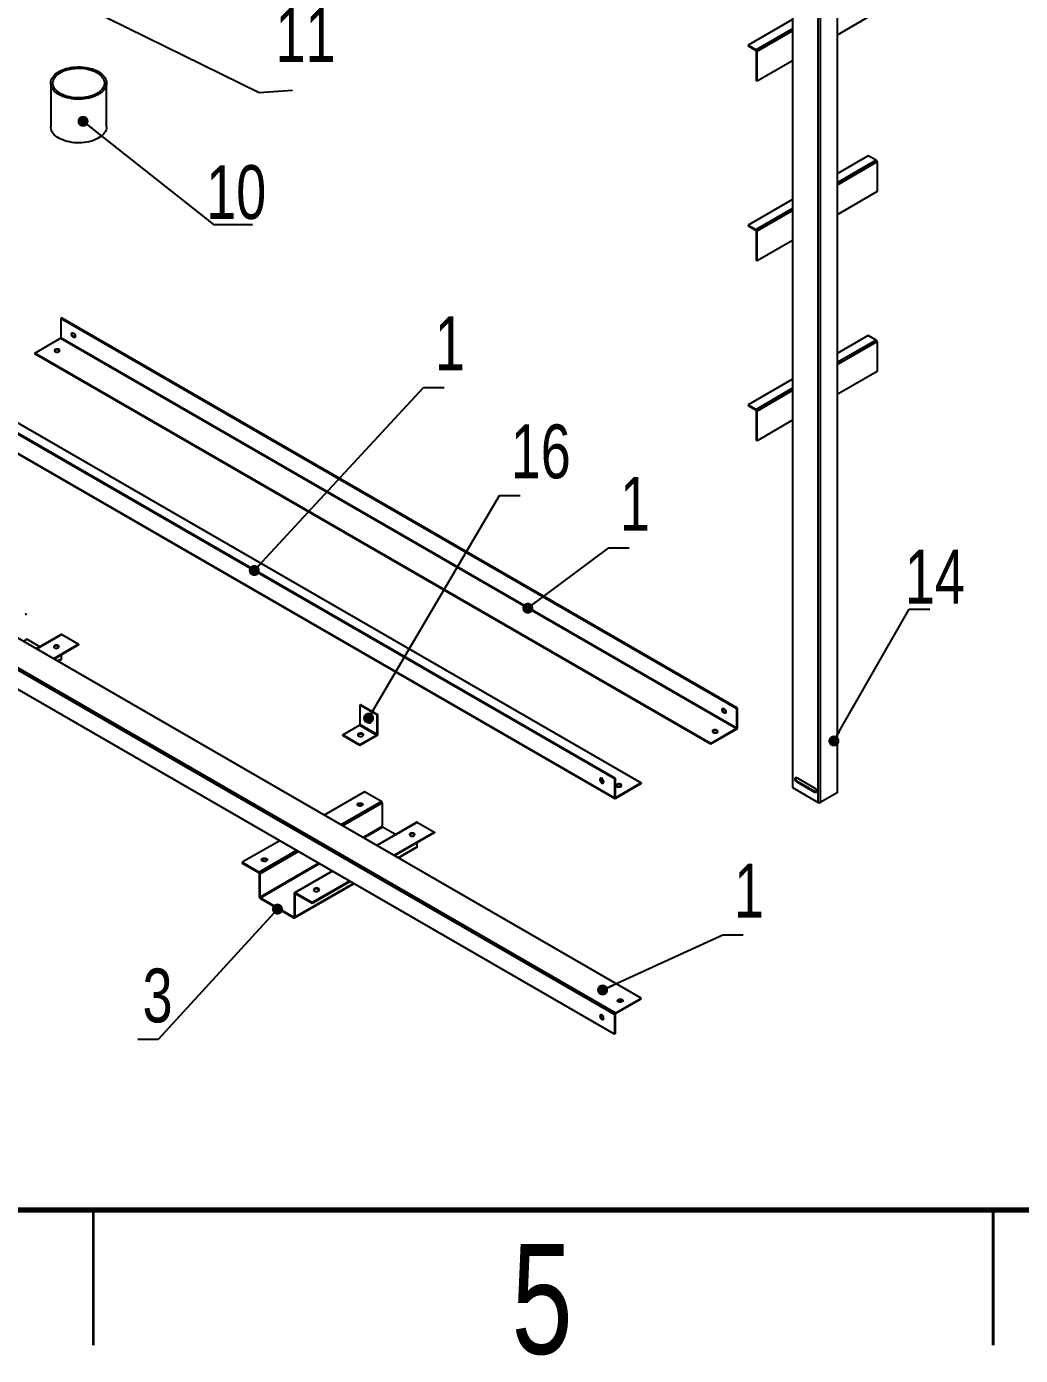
# Model space of a CAD drawing. Header units: millimetres. Extents: x 1982 to 4155, y 618 to 1642.
# Drawn here: x 2170.4 to 2238.1, y 617.8 to 708.3 of the extents above; entities that cross this region are included whole.
import ezdxf

# ---------------------------------------------------------------- set-up
doc = ezdxf.new("R2010")
doc.units = ezdxf.units.MM
doc.styles.add('SLDTEXTSTYLE0', font='TXT', dxfattribs={"width": 0.75})
doc.dimstyles.new('SLDDIMSTYLE0', dxfattribs={"dimscale": 1.5, "dimtxt": 2.116667, "dimasz": 1.5, "dimexe": 0, "dimexo": 0.0625, "dimgap": 0.529167, "dimtad": 1, "dimdec": 0, "dimlfac": 35, "dimrnd": 1e-09, "dimzin": 12, "dimdsep": 46, "dimtxsty": 'SLDTEXTSTYLE0', "dimcen": 0.09, "dimadec": 0, "dimazin": 3, "dimtfac": 1, "dimtdec": 0, "dimtofl": 0, "dimtmove": 0, "dimatfit": 3, "dimfxl": 1, "dimfrac": 2, "dimtolj": 1, "dimtzin": 12, "dimarcsym": 0})

msp = doc.modelspace()

# ---------------------------------------------------------------- linework, layer by layer
at = {"color": 7, "linetype": 'Continuous', "lineweight": 25}
for p, q in [((2222.58, 716.76), (2222.58, 656.464)), ((2225.611, 716.41), (2225.611, 656.115)), ((2224.331, 655.454), (2224.331, 715.75)), ((2224.466, 715.75), (2224.466, 655.454)), ((2228.347, 709.318), (2225.611, 707.739)), ((2222.58, 708.789), (2219.558, 707.044)), ((2222.58, 708.167), (2220.097, 706.734)), ((2222.58, 708.011), (2220.164, 706.616)), ((2219.558, 707.044), (2220.097, 706.734)), ((2219.558, 707.044), (2219.558, 706.992)), ((2219.558, 706.992), (2220.097, 706.681)), ((2220.097, 706.681), (2220.097, 706.734)), ((2220.119, 706.642), (2220.164, 706.616)), ((2220.119, 704.621), (2220.119, 706.642)), ((2220.164, 704.595), (2220.164, 706.616)), ((2222.58, 705.989), (2220.164, 704.595)), ((2172.025, 704.467), (2172.025, 701.493)), ((2175.839, 701.493), (2175.839, 704.467)), ((2220.164, 704.595), (2220.119, 704.621)), ((2227.741, 699.52), (2225.611, 698.29)), ((2228.279, 699.209), (2225.611, 697.669)), ((2228.347, 699.092), (2225.611, 697.512)), ((2228.279, 699.209), (2227.741, 699.52)), ((2228.347, 699.092), (2228.347, 697.07)), ((2222.58, 696.541), (2219.558, 694.796)), ((2228.347, 697.07), (2225.611, 695.491)), ((2222.58, 695.919), (2220.097, 694.485)), ((2222.58, 695.763), (2220.164, 694.368)), ((2219.558, 694.796), (2220.097, 694.485)), ((2219.558, 694.796), (2219.558, 694.744)), ((2219.558, 694.744), (2220.097, 694.433)), ((2220.097, 694.433), (2220.097, 694.485)), ((2220.119, 694.394), (2220.164, 694.368)), ((2220.119, 692.373), (2220.119, 694.394)), ((2220.164, 692.347), (2220.164, 694.368)), ((2222.58, 693.741), (2220.164, 692.347)), ((2220.164, 692.347), (2220.119, 692.373)), ((2172.761, 688.462), (2172.715, 688.436)), ((2218.778, 661.844), (2172.715, 688.436)), ((2172.715, 688.436), (2172.715, 687.114)), ((2218.824, 661.871), (2172.761, 688.462)), ((2227.741, 687.272), (2225.611, 686.042)), ((2228.279, 686.961), (2227.741, 687.272)), ((2170.942, 686.065), (2172.693, 687.076)), ((2172.693, 687.076), (2218.756, 660.484)), ((2218.778, 660.523), (2172.715, 687.114)), ((2228.279, 686.961), (2225.611, 685.421)), ((2228.347, 686.843), (2225.611, 685.264)), ((2228.347, 686.843), (2228.347, 684.822)), ((2217.005, 659.474), (2170.942, 686.065)), ((2170.942, 686.065), (2170.942, 686.013)), ((2217.005, 659.421), (2170.942, 686.013)), ((2228.347, 684.822), (2225.611, 683.243)), ((2222.58, 684.293), (2219.558, 682.548)), ((2222.58, 683.671), (2220.097, 682.237)), ((2222.58, 683.515), (2220.164, 682.12)), ((2167.249, 682.022), (2210.444, 657.086)), ((2167.295, 682.048), (2210.49, 657.112)), ((2219.558, 682.548), (2220.097, 682.237)), ((2219.558, 682.548), (2219.558, 682.496)), ((2219.558, 682.496), (2220.097, 682.185)), ((2220.097, 682.185), (2220.097, 682.237)), ((2220.119, 682.146), (2220.164, 682.12)), ((2220.119, 680.125), (2220.119, 682.146)), ((2220.164, 680.099), (2220.164, 682.12)), ((2169.185, 681.656), (2212.263, 656.788)), ((2222.58, 681.493), (2220.164, 680.099)), ((2167.249, 680.7), (2210.444, 655.764)), ((2167.249, 680.668), (2210.464, 655.72)), ((2220.164, 680.099), (2220.119, 680.125)), ((2212.263, 642.128), (2166.2, 668.719)), ((2210.444, 641), (2164.381, 667.591)), ((2164.449, 667.709), (2210.512, 641.117)), ((2170.158, 666.434), (2170.404, 666.576)), ((2171.285, 666.068), (2170.404, 666.576)), ((2172.735, 666.905), (2171.039, 665.926)), ((2172.783, 666.9), (2171.067, 665.909)), ((2172.783, 666.9), (2173.927, 666.24)), ((2210.444, 639.678), (2164.381, 666.27)), ((2173.927, 666.24), (2172.211, 665.249)), ((2173.927, 666.187), (2172.257, 665.223)), ((2172.761, 665.242), (2172.761, 665.514)), ((2173.927, 666.24), (2173.927, 666.187)), ((2172.761, 665.242), (2172.492, 665.087)), ((2172.52, 665.07), (2172.741, 665.198)), ((2193.148, 662.105), (2193.102, 662.078)), ((2193.102, 662.078), (2193.102, 660.757)), ((2194.267, 661.406), (2193.102, 662.078)), ((2194.313, 661.432), (2193.148, 662.105)), ((2218.824, 661.871), (2218.778, 661.844)), ((2218.778, 660.523), (2218.778, 661.844)), ((2218.824, 660.549), (2218.824, 661.871)), ((2194.313, 661.432), (2194.267, 661.406)), ((2194.267, 660.084), (2194.267, 661.406)), ((2194.313, 660.111), (2194.313, 661.432)), ((2191.936, 660.058), (2193.08, 660.718)), ((2193.1, 659.385), (2191.936, 660.058)), ((2191.936, 660.005), (2191.936, 660.058)), ((2193.1, 659.333), (2191.936, 660.005)), ((2193.08, 660.718), (2194.245, 660.046)), ((2194.245, 660.046), (2193.1, 659.385)), ((2194.267, 660.084), (2193.102, 660.757)), ((2194.245, 660.046), (2194.245, 659.993)), ((2194.267, 660.084), (2194.313, 660.111)), ((2218.756, 660.484), (2217.005, 659.474)), ((2218.756, 660.432), (2217.005, 659.421)), ((2218.756, 660.484), (2218.756, 660.432)), ((2218.778, 660.523), (2218.824, 660.549)), ((2194.245, 659.993), (2193.1, 659.333)), ((2193.1, 659.333), (2193.1, 659.385)), ((2217.005, 659.474), (2217.005, 659.421)), ((2210.444, 657.086), (2210.49, 657.112)), ((2210.444, 657.086), (2210.444, 655.764)), ((2210.49, 657.112), (2210.49, 655.791)), ((2212.263, 656.788), (2210.512, 655.778)), ((2212.263, 656.736), (2210.512, 655.725)), ((2212.263, 656.788), (2212.263, 656.736)), ((2222.58, 656.464), (2224.331, 655.454)), ((2222.883, 657.138), (2224.096, 656.438)), ((2222.929, 656.867), (2222.883, 656.841)), ((2224.096, 656.141), (2222.883, 656.841)), ((2224.141, 656.167), (2222.929, 656.867)), ((2193.413, 656.186), (2190.661, 654.598)), ((2194.558, 655.526), (2191.806, 653.937)), ((2194.558, 655.526), (2193.413, 656.186)), ((2210.49, 655.791), (2210.444, 655.764)), ((2210.512, 655.778), (2210.49, 655.791)), ((2210.512, 655.778), (2210.512, 655.725)), ((2224.141, 656.167), (2224.096, 656.141)), ((2225.611, 656.115), (2224.466, 655.454)), ((2194.625, 655.408), (2191.941, 653.859)), ((2194.625, 655.408), (2194.625, 653.815)), ((2194.625, 653.815), (2193.321, 653.062)), ((2193.366, 653.036), (2194.648, 653.776)), ((2196.979, 654.105), (2194.247, 652.528)), ((2197.027, 654.1), (2194.275, 652.512)), ((2195.529, 653.268), (2194.648, 653.776)), ((2197.027, 654.1), (2198.171, 653.44)), ((2187.631, 652.848), (2185.079, 651.375)), ((2198.171, 653.44), (2195.419, 651.851)), ((2198.171, 653.387), (2195.465, 651.825)), ((2198.171, 653.44), (2198.171, 653.387)), ((2188.775, 652.187), (2186.224, 650.715)), ((2188.911, 652.109), (2186.292, 650.597)), ((2197.004, 652.442), (2195.7, 651.689)), ((2195.728, 651.673), (2196.984, 652.398)), ((2197.004, 652.442), (2197.004, 652.714)), ((2185.079, 651.375), (2186.224, 650.715)), ((2185.079, 651.375), (2185.079, 651.323)), ((2185.079, 651.323), (2186.224, 650.662)), ((2190.291, 651.313), (2186.292, 649.004)), ((2186.314, 648.965), (2190.335, 651.287)), ((2186.224, 650.662), (2186.224, 650.715)), ((2186.246, 650.623), (2186.292, 650.597)), ((2186.246, 649.03), (2186.246, 650.623)), ((2186.292, 649.004), (2186.292, 650.597)), ((2191.216, 650.778), (2188.645, 649.294)), ((2191.244, 650.762), (2188.693, 649.289)), ((2192.389, 650.101), (2189.837, 648.629)), ((2192.434, 650.075), (2189.837, 648.576)), ((2188.671, 649.224), (2188.625, 649.25)), ((2188.625, 649.25), (2188.625, 647.657)), ((2188.651, 647.587), (2192.698, 649.923)), ((2192.67, 649.939), (2188.671, 647.631)), ((2188.671, 649.224), (2188.693, 649.237)), ((2188.671, 649.224), (2188.671, 647.631)), ((2189.837, 648.629), (2188.693, 649.289)), ((2188.693, 649.237), (2188.693, 649.289)), ((2189.837, 648.576), (2188.693, 649.237)), ((2186.292, 649.004), (2186.246, 649.03)), ((2186.314, 648.965), (2186.314, 648.913)), ((2186.314, 648.965), (2188.603, 647.644)), ((2186.314, 648.913), (2188.603, 647.592)), ((2189.837, 648.629), (2189.837, 648.576)), ((2188.625, 647.657), (2188.603, 647.644)), ((2188.603, 647.644), (2188.603, 647.592)), ((2188.625, 647.657), (2188.671, 647.631)), ((2210.512, 641.117), (2212.263, 642.128)), ((2210.512, 641.065), (2212.263, 642.075)), ((2212.263, 642.075), (2212.263, 642.128)), ((2210.49, 641.026), (2210.444, 641)), ((2210.444, 641), (2210.444, 639.678)), ((2210.49, 641.026), (2210.49, 639.704)), ((2210.512, 641.065), (2210.512, 641.117)), ((2210.444, 639.678), (2210.49, 639.704))]:
    msp.add_line(p, q, dxfattribs=at)
at = {"color": 7, "linetype": 'Continuous', "lineweight": 70}
msp.add_line((2481.562, 627.678), (1990.94, 627.678), dxfattribs=at)
at = {"color": 7, "linetype": 'Continuous', "lineweight": 35}
for p, q in [((2174.923, 627.678), (2174.923, 618.478)), ((2236.251, 618.478), (2236.251, 627.678)), ((2236.251, 627.678), (2236.251, 618.478))]:
    msp.add_line(p, q, dxfattribs=at)
at = {"color": 7, "linetype": 'Continuous', "lineweight": 25, "flags": 128}
for points in [[(2175.28, 705.246), (2175.396, 705.173), (2175.499, 705.094), (2175.59, 705.011), (2175.668, 704.923), (2175.732, 704.831), (2175.781, 704.736), (2175.815, 704.64), (2175.834, 704.541), (2175.838, 704.443), (2175.827, 704.344), (2175.8, 704.246), (2175.758, 704.151), (2175.702, 704.057), (2175.631, 703.967), (2175.546, 703.882), (2175.449, 703.8), (2175.339, 703.725), (2175.218, 703.655), (2175.087, 703.591), (2174.946, 703.535), (2174.797, 703.486), (2174.642, 703.445), (2174.48, 703.413), (2174.314, 703.389), (2174.145, 703.373), (2173.974, 703.367), (2173.803, 703.369), (2173.633, 703.38), (2173.466, 703.4), (2173.302, 703.428), (2173.143, 703.465), (2172.99, 703.51), (2172.846, 703.562), (2172.709, 703.622), (2172.583, 703.689), (2172.468, 703.762), (2172.364, 703.84), (2172.273, 703.924), (2172.195, 704.012), (2172.132, 704.104), (2172.082, 704.198), (2172.048, 704.295), (2172.029, 704.393), (2172.025, 704.492), (2172.037, 704.591), (2172.063, 704.688), (2172.105, 704.784), (2172.162, 704.877), (2172.232, 704.967), (2172.317, 705.053), (2172.414, 705.134), (2172.524, 705.21), (2172.645, 705.28), (2172.776, 705.343), (2172.917, 705.4), (2173.066, 705.448), (2173.222, 705.489), (2173.383, 705.522), (2173.549, 705.546), (2173.718, 705.561), (2173.889, 705.568), (2174.06, 705.566), (2174.23, 705.555), (2174.398, 705.535), (2174.562, 705.506), (2174.72, 705.47), (2174.873, 705.425), (2175.018, 705.372), (2175.154, 705.312), (2175.28, 705.246)], [(2175.174, 705.185), (2175.285, 705.114), (2175.384, 705.038), (2175.47, 704.957), (2175.543, 704.872), (2175.602, 704.783), (2175.645, 704.691), (2175.674, 704.598), (2175.688, 704.503), (2175.686, 704.408), (2175.668, 704.313), (2175.636, 704.22), (2175.588, 704.129), (2175.526, 704.041), (2175.45, 703.957), (2175.36, 703.877), (2175.258, 703.802), (2175.145, 703.733), (2175.02, 703.671), (2174.886, 703.616), (2174.744, 703.568), (2174.595, 703.528), (2174.439, 703.496), (2174.28, 703.473), (2174.117, 703.459), (2173.952, 703.453), (2173.788, 703.456), (2173.624, 703.469), (2173.464, 703.49), (2173.307, 703.519), (2173.156, 703.557), (2173.012, 703.603), (2172.876, 703.657), (2172.749, 703.717), (2172.632, 703.784), (2172.527, 703.858), (2172.435, 703.936), (2172.355, 704.02), (2172.289, 704.107), (2172.238, 704.197), (2172.202, 704.29), (2172.18, 704.384), (2172.175, 704.479), (2172.184, 704.574), (2172.209, 704.668), (2172.249, 704.76), (2172.304, 704.85), (2172.374, 704.936), (2172.457, 705.018), (2172.552, 705.096), (2172.66, 705.168), (2172.78, 705.233), (2172.909, 705.292), (2173.047, 705.344), (2173.193, 705.388), (2173.346, 705.424), (2173.503, 705.451), (2173.665, 705.47), (2173.829, 705.48), (2173.993, 705.481), (2174.158, 705.473), (2174.32, 705.457), (2174.479, 705.431), (2174.633, 705.398), (2174.78, 705.356), (2174.921, 705.306), (2175.052, 705.249), (2175.174, 705.185)], [(2175.839, 701.493), (2175.838, 701.468), (2175.827, 701.37), (2175.8, 701.272), (2175.758, 701.176), (2175.702, 701.083), (2175.631, 700.993), (2175.546, 700.907), (2175.449, 700.826), (2175.339, 700.75), (2175.218, 700.68), (2175.087, 700.617), (2174.946, 700.561), (2174.797, 700.512), (2174.642, 700.471), (2174.48, 700.438), (2174.314, 700.414), (2174.145, 700.399), (2173.974, 700.392), (2173.803, 700.394), (2173.633, 700.405), (2173.466, 700.425), (2173.302, 700.454), (2173.143, 700.49), (2172.99, 700.535), (2172.846, 700.588), (2172.709, 700.648), (2172.583, 700.714), (2172.468, 700.787), (2172.364, 700.866), (2172.273, 700.949), (2172.195, 701.037), (2172.132, 701.129), (2172.082, 701.224), (2172.048, 701.321), (2172.029, 701.419), (2172.025, 701.493)], [(2173.579, 687.439), (2173.617, 687.41), (2173.651, 687.371), (2173.68, 687.324), (2173.699, 687.275), (2173.707, 687.227), (2173.704, 687.184), (2173.69, 687.151), (2173.666, 687.13), (2173.635, 687.124), (2173.598, 687.132), (2173.56, 687.154), (2173.523, 687.188), (2173.491, 687.231), (2173.467, 687.28), (2173.453, 687.329), (2173.45, 687.375), (2173.459, 687.413), (2173.478, 687.441), (2173.506, 687.455), (2173.541, 687.454), (2173.579, 687.439)], [(2173.69, 687.15), (2173.68, 687.15), (2173.644, 687.158), (2173.605, 687.18), (2173.568, 687.214), (2173.537, 687.258), (2173.513, 687.306), (2173.499, 687.356), (2173.496, 687.401), (2173.504, 687.44), (2173.513, 687.456)], [(2172.586, 686.166), (2172.619, 686.191), (2172.637, 686.221), (2172.639, 686.252), (2172.625, 686.282), (2172.596, 686.309), (2172.555, 686.329), (2172.505, 686.342), (2172.451, 686.345), (2172.397, 686.339), (2172.349, 686.325), (2172.311, 686.303), (2172.286, 686.275), (2172.276, 686.244), (2172.282, 686.213), (2172.303, 686.184), (2172.339, 686.16), (2172.385, 686.144), (2172.437, 686.136), (2172.491, 686.137), (2172.543, 686.147), (2172.586, 686.166)], [(2172.634, 686.214), (2172.625, 686.23), (2172.596, 686.256), (2172.555, 686.277), (2172.505, 686.289), (2172.451, 686.293), (2172.397, 686.287), (2172.349, 686.272), (2172.311, 686.25), (2172.286, 686.222), (2172.281, 686.214)], [(2172.283, 666.139), (2172.251, 666.114), (2172.233, 666.084), (2172.231, 666.053), (2172.245, 666.023), (2172.274, 665.996), (2172.315, 665.976), (2172.365, 665.963), (2172.419, 665.96), (2172.472, 665.965), (2172.52, 665.98), (2172.559, 666.002), (2172.584, 666.03), (2172.594, 666.061), (2172.588, 666.092), (2172.566, 666.121), (2172.531, 666.144), (2172.485, 666.161), (2172.433, 666.169), (2172.378, 666.168), (2172.327, 666.158), (2172.283, 666.139)], [(2172.283, 666.087), (2172.251, 666.061), (2172.236, 666.038)], [(2172.589, 666.038), (2172.588, 666.039), (2172.566, 666.068), (2172.531, 666.092), (2172.485, 666.109), (2172.433, 666.117), (2172.378, 666.116), (2172.327, 666.105), (2172.283, 666.087)], [(2172.761, 665.242), (2172.759, 665.227), (2172.755, 665.215), (2172.749, 665.205), (2172.741, 665.198), (2172.741, 665.198)], [(2217.914, 661.844), (2217.952, 661.816), (2217.987, 661.776), (2218.015, 661.73), (2218.034, 661.681), (2218.043, 661.632), (2218.04, 661.59), (2218.026, 661.557), (2218.002, 661.536), (2217.97, 661.529), (2217.934, 661.537), (2217.895, 661.559), (2217.859, 661.594), (2217.827, 661.637), (2217.803, 661.686), (2217.789, 661.735), (2217.786, 661.781), (2217.795, 661.819), (2217.814, 661.846), (2217.842, 661.86), (2217.877, 661.86), (2217.914, 661.844)], [(2218.025, 661.556), (2218.016, 661.555), (2217.979, 661.564), (2217.941, 661.586), (2217.904, 661.62), (2217.872, 661.663), (2217.848, 661.712), (2217.834, 661.761), (2217.831, 661.807), (2217.84, 661.845), (2217.849, 661.861)], [(2193.572, 661.107), (2193.578, 661.149), (2193.594, 661.18), (2193.619, 661.199), (2193.652, 661.205), (2193.689, 661.196), (2193.728, 661.173), (2193.765, 661.139), (2193.798, 661.096), (2193.823, 661.048), (2193.839, 660.997), (2193.845, 660.95), (2193.839, 660.909), (2193.823, 660.877), (2193.798, 660.858), (2193.765, 660.853), (2193.728, 660.862), (2193.689, 660.884), (2193.652, 660.918), (2193.619, 660.961), (2193.594, 661.01), (2193.578, 661.06), (2193.572, 661.107)], [(2193.637, 661.204), (2193.623, 661.175), (2193.617, 661.134), (2193.623, 661.086), (2193.639, 661.036), (2193.665, 660.987), (2193.697, 660.944), (2193.734, 660.91), (2193.773, 660.888), (2193.811, 660.879), (2193.825, 660.879)], [(2193.011, 659.979), (2193.055, 659.96), (2193.107, 659.949), (2193.162, 659.947), (2193.215, 659.953), (2193.263, 659.968), (2193.302, 659.991), (2193.328, 660.019), (2193.34, 660.05), (2193.336, 660.081), (2193.317, 660.111), (2193.284, 660.136), (2193.24, 660.155), (2193.189, 660.166), (2193.134, 660.169), (2193.08, 660.162), (2193.032, 660.147), (2192.993, 660.124), (2192.967, 660.097), (2192.955, 660.066), (2192.959, 660.034), (2192.979, 660.004), (2193.011, 659.979)], [(2193.335, 660.031), (2193.317, 660.058), (2193.284, 660.084), (2193.24, 660.103), (2193.189, 660.114), (2193.134, 660.116), (2193.08, 660.109), (2193.032, 660.094), (2192.993, 660.072), (2192.967, 660.044), (2192.96, 660.031)], [(2217.437, 660.221), (2217.469, 660.247), (2217.487, 660.276), (2217.489, 660.308), (2217.475, 660.338), (2217.446, 660.364), (2217.405, 660.385), (2217.356, 660.397), (2217.302, 660.401), (2217.248, 660.395), (2217.2, 660.38), (2217.162, 660.358), (2217.136, 660.331), (2217.126, 660.3), (2217.132, 660.269), (2217.154, 660.24), (2217.19, 660.216), (2217.236, 660.199), (2217.288, 660.191), (2217.342, 660.192), (2217.393, 660.203), (2217.437, 660.221)], [(2217.485, 660.27), (2217.475, 660.285), (2217.446, 660.312), (2217.405, 660.332), (2217.356, 660.345), (2217.302, 660.348), (2217.248, 660.343), (2217.2, 660.328), (2217.162, 660.306), (2217.136, 660.278), (2217.132, 660.27)], [(2209.581, 657.086), (2209.543, 657.101), (2209.508, 657.102), (2209.48, 657.088), (2209.461, 657.061), (2209.452, 657.022), (2209.455, 656.976), (2209.469, 656.927), (2209.493, 656.879), (2209.525, 656.835), (2209.562, 656.801), (2209.6, 656.779), (2209.637, 656.771), (2209.668, 656.777), (2209.692, 656.798), (2209.706, 656.831), (2209.709, 656.874), (2209.701, 656.922), (2209.681, 656.972), (2209.653, 657.018), (2209.619, 657.057), (2209.581, 657.086)], [(2209.515, 657.103), (2209.506, 657.087), (2209.498, 657.048), (2209.501, 657.003), (2209.515, 656.953), (2209.539, 656.905), (2209.57, 656.861), (2209.607, 656.827), (2209.645, 656.805), (2209.682, 656.797), (2209.692, 656.797)], [(2210.619, 656.688), (2210.586, 656.662), (2210.568, 656.633), (2210.566, 656.601), (2210.58, 656.571), (2210.609, 656.545), (2210.651, 656.524), (2210.7, 656.512), (2210.754, 656.508), (2210.808, 656.514), (2210.856, 656.529), (2210.894, 656.551), (2210.919, 656.579), (2210.929, 656.609), (2210.923, 656.64), (2210.902, 656.669), (2210.866, 656.693), (2210.82, 656.71), (2210.768, 656.718), (2210.714, 656.717), (2210.662, 656.706), (2210.619, 656.688)], [(2210.619, 656.635), (2210.586, 656.61), (2210.571, 656.587)], [(2210.924, 656.587), (2210.923, 656.588), (2210.902, 656.617), (2210.866, 656.64), (2210.82, 656.657), (2210.768, 656.665), (2210.714, 656.664), (2210.662, 656.654), (2210.619, 656.635)], [(2222.883, 656.841), (2222.844, 656.871), (2222.808, 656.913), (2222.779, 656.962), (2222.761, 657.014), (2222.755, 657.064), (2222.761, 657.106), (2222.779, 657.137), (2222.808, 657.153), (2222.844, 657.154), (2222.883, 657.138)], [(2222.929, 656.867), (2222.889, 656.897), (2222.853, 656.939), (2222.825, 656.988), (2222.806, 657.04), (2222.8, 657.09), (2222.806, 657.132), (2222.818, 657.155)], [(2224.096, 656.438), (2224.135, 656.408), (2224.171, 656.366), (2224.2, 656.317), (2224.218, 656.265), (2224.224, 656.215), (2224.218, 656.173), (2224.2, 656.142), (2224.171, 656.126), (2224.135, 656.125), (2224.096, 656.141)], [(2224.206, 656.15), (2224.181, 656.151), (2224.141, 656.167)], [(2193.239, 655.237), (2193.195, 655.219), (2193.144, 655.208), (2193.09, 655.207), (2193.037, 655.215), (2192.991, 655.232), (2192.956, 655.256), (2192.934, 655.284), (2192.928, 655.315), (2192.938, 655.346), (2192.964, 655.374), (2193.002, 655.396), (2193.05, 655.411), (2193.103, 655.417), (2193.157, 655.413), (2193.207, 655.401), (2193.248, 655.38), (2193.277, 655.354), (2193.291, 655.323), (2193.289, 655.292), (2193.271, 655.262), (2193.239, 655.237)], [(2192.934, 655.285), (2192.938, 655.294), (2192.964, 655.321), (2193.002, 655.344), (2193.05, 655.358), (2193.103, 655.364), (2193.157, 655.361), (2193.207, 655.348), (2193.248, 655.328), (2193.277, 655.301), (2193.287, 655.285)], [(2196.527, 653.339), (2196.495, 653.314), (2196.477, 653.284), (2196.475, 653.253), (2196.489, 653.223), (2196.518, 653.196), (2196.559, 653.176), (2196.609, 653.163), (2196.663, 653.16), (2196.716, 653.165), (2196.764, 653.18), (2196.802, 653.202), (2196.828, 653.23), (2196.838, 653.261), (2196.832, 653.292), (2196.81, 653.321), (2196.775, 653.344), (2196.729, 653.361), (2196.676, 653.369), (2196.622, 653.368), (2196.571, 653.358), (2196.527, 653.339)], [(2196.527, 653.286), (2196.495, 653.261), (2196.479, 653.238)], [(2196.832, 653.238), (2196.832, 653.239), (2196.81, 653.268), (2196.775, 653.292), (2196.729, 653.309), (2196.676, 653.317), (2196.622, 653.315), (2196.571, 653.305), (2196.527, 653.286)], [(2186.732, 651.471), (2186.688, 651.452), (2186.636, 651.441), (2186.581, 651.438), (2186.527, 651.445), (2186.478, 651.46), (2186.439, 651.483), (2186.413, 651.511), (2186.401, 651.542), (2186.405, 651.574), (2186.424, 651.604), (2186.457, 651.629), (2186.502, 651.649), (2186.553, 651.66), (2186.609, 651.662), (2186.663, 651.655), (2186.711, 651.64), (2186.75, 651.617), (2186.777, 651.589), (2186.788, 651.558), (2186.785, 651.526), (2186.765, 651.496), (2186.732, 651.471)], [(2186.406, 651.524), (2186.424, 651.551), (2186.457, 651.577), (2186.502, 651.596), (2186.553, 651.607), (2186.609, 651.61), (2186.663, 651.603), (2186.711, 651.587), (2186.75, 651.565), (2186.777, 651.537), (2186.784, 651.524)], [(2190.002, 649.583), (2189.968, 649.558), (2189.949, 649.527), (2189.945, 649.495), (2189.956, 649.464), (2189.983, 649.435), (2190.023, 649.413), (2190.072, 649.397), (2190.126, 649.39), (2190.182, 649.393), (2190.234, 649.404), (2190.279, 649.423), (2190.313, 649.449), (2190.332, 649.479), (2190.336, 649.511), (2190.324, 649.543), (2190.297, 649.571), (2190.258, 649.594), (2190.209, 649.609), (2190.154, 649.616), (2190.099, 649.614), (2190.046, 649.603), (2190.002, 649.583)], [(2190.002, 649.531), (2189.968, 649.505), (2189.949, 649.477)], [(2190.331, 649.477), (2190.324, 649.49), (2190.297, 649.519), (2190.258, 649.542), (2190.209, 649.557), (2190.154, 649.564), (2190.099, 649.562), (2190.046, 649.55), (2190.002, 649.531)], [(2210.967, 641.878), (2210.923, 641.86), (2210.872, 641.849), (2210.818, 641.848), (2210.766, 641.856), (2210.72, 641.873), (2210.684, 641.897), (2210.662, 641.925), (2210.656, 641.957), (2210.666, 641.987), (2210.692, 642.015), (2210.73, 642.037), (2210.778, 642.052), (2210.832, 642.058), (2210.885, 642.054), (2210.935, 642.042), (2210.976, 642.021), (2211.005, 641.995), (2211.019, 641.964), (2211.017, 641.933), (2210.999, 641.903), (2210.967, 641.878)], [(2210.662, 641.926), (2210.666, 641.935), (2210.692, 641.963), (2210.73, 641.985), (2210.778, 641.999), (2210.832, 642.005), (2210.885, 642.002), (2210.935, 641.989), (2210.976, 641.969), (2211.005, 641.942), (2211.015, 641.926)], [(2209.581, 640.675), (2209.619, 640.66), (2209.653, 640.659), (2209.681, 640.673), (2209.701, 640.701), (2209.709, 640.739), (2209.706, 640.785), (2209.692, 640.834), (2209.668, 640.883), (2209.637, 640.926), (2209.6, 640.96), (2209.562, 640.982), (2209.525, 640.99), (2209.493, 640.984), (2209.469, 640.963), (2209.455, 640.93), (2209.452, 640.887), (2209.461, 640.839), (2209.48, 640.79), (2209.508, 640.743), (2209.543, 640.704), (2209.581, 640.675)], [(2209.515, 640.99), (2209.515, 640.989), (2209.501, 640.956), (2209.498, 640.913), (2209.506, 640.865), (2209.525, 640.816), (2209.554, 640.769), (2209.588, 640.73), (2209.626, 640.702)], [(2209.626, 640.702), (2209.664, 640.686), (2209.692, 640.684)]]:
    msp.add_lwpolyline(points, dxfattribs=at)
at = {"color": 7, "linetype": 'Continuous', "lineweight": 25}
for centre, radius, start, end in [((2220.017, 706.609), 0.147, 2.60008, 57.3964), ((2220.07, 706.64), 0.0486, 2.62745, 57.37724), ((2228.2, 699.085), 0.147, 2.59995, 57.39675), ((2220.017, 694.361), 0.147, 2.59995, 57.39675), ((2220.07, 694.392), 0.0485, 2.62742, 57.37794), ((2172.667, 687.117), 0.0485, 302.60322, 357.39678), ((2228.2, 686.837), 0.147, 2.60018, 57.39629), ((2220.017, 682.113), 0.147, 2.60018, 57.39629), ((2220.07, 682.144), 0.0486, 2.62853, 57.37682), ((2170.235, 668.202), 0.147, 2.60472, 57.39704), ((2170.43, 666.617), 0.0485, 182.59446, 237.40554), ((2172.755, 666.861), 0.0482, 54.36747, 114.31885), ((2193.054, 660.759), 0.0485, 302.61187, 357.38813), ((2194.165, 660.117), 0.147, 302.60727, 357.39273), ((2194.219, 660.087), 0.0485, 302.61187, 357.38813), ((2218.676, 660.556), 0.147, 302.60399, 357.39601), ((2218.73, 660.525), 0.0485, 302.60322, 357.39678), ((2194.478, 655.401), 0.147, 2.60284, 57.39716), ((2210.486, 655.758), 0.0419, 170.78361, 309.20431), ((2210.503, 655.788), 0.0138, 170.78339, 309.20586), ((2224.399, 655.585), 0.147, 242.61219, 297.39126), ((2194.674, 653.817), 0.0486, 182.63008, 237.36992), ((2196.999, 654.061), 0.0482, 54.37896, 114.30736), ((2196.959, 652.436), 0.046, 304.05647, 7.25983), ((2186.144, 650.59), 0.147, 2.60284, 57.39716), ((2186.198, 650.621), 0.0485, 2.59667, 57.40868), ((2188.666, 649.257), 0.0419, 50.79168, 189.21907), ((2188.684, 649.226), 0.0138, 50.76653, 189.22816), ((2186.393, 649.037), 0.147, 182.60629, 237.39371), ((2186.34, 649.006), 0.0486, 182.63008, 237.36992), ((2188.611, 647.655), 0.0138, 230.80805, 9.2027), ((2188.629, 647.624), 0.0419, 230.79395, 9.21681), ((2210.592, 640.993), 0.147, 122.60475, 177.39569), ((2210.538, 641.024), 0.0485, 122.6006, 177.3994)]:
    msp.add_arc(centre, radius, start, end, dxfattribs=at)

# ---------------------------------------------------------------- texts
at = {"style": 'SLDTEXTSTYLE0', "width": 0.75}
for s, height, p in [('11', 3.6648, (2187.345, 705.908)), ('10', 3.6648, (2182.624, 695.208)), ('1', 3.665, (2198.205, 684.903)), ('16', 3.6648, (2203.377, 677.54)), ('1', 3.665, (2210.823, 673.97)), ('14', 3.6648, (2230.233, 669.009)), ('1', 3.665, (2218.592, 647.615)), ('3', 3.665, (2178.287, 640.473))]:
    msp.add_text(s, height=height, dxfattribs=at).set_placement(p)
at = {"color": 7, "linetype": 'Continuous', "lineweight": 0, "insert": (2205.512, 625.364), "char_height": 7.477, "attachment_point": 2, "style": 'SLDTEXTSTYLE0'}
msp.add_mtext('5', dxfattribs=at)

# ---------------------------------------------------------------- leaders
for points in [[(2174.678, 709.503), (2186.231, 703.82), (2188.508, 703.972)], [(2174.23, 701.859), (2183.111, 694.823), (2185.768, 694.823)], [(2185.898, 671.256), (2197.437, 683.731), (2198.835, 683.731)], [(2193.689, 661.196), (2202.608, 676.368), (2204.007, 676.368)], [(2204.54, 668.691), (2210.055, 672.798), (2211.453, 672.798)], [(2225.399, 659.642), (2230.525, 668.616), (2231.924, 668.616)], [(2187.48, 648.188), (2179.352, 639.301), (2177.953, 639.301)], [(2209.637, 642.677), (2217.823, 646.443), (2219.222, 646.443)]]:
    msp.add_leader(points, dimstyle='SLDDIMSTYLE0', override={"dimasz": 0.5, "dimldrblk": 'DOT'})

doc.saveas('drawing.dxf')
